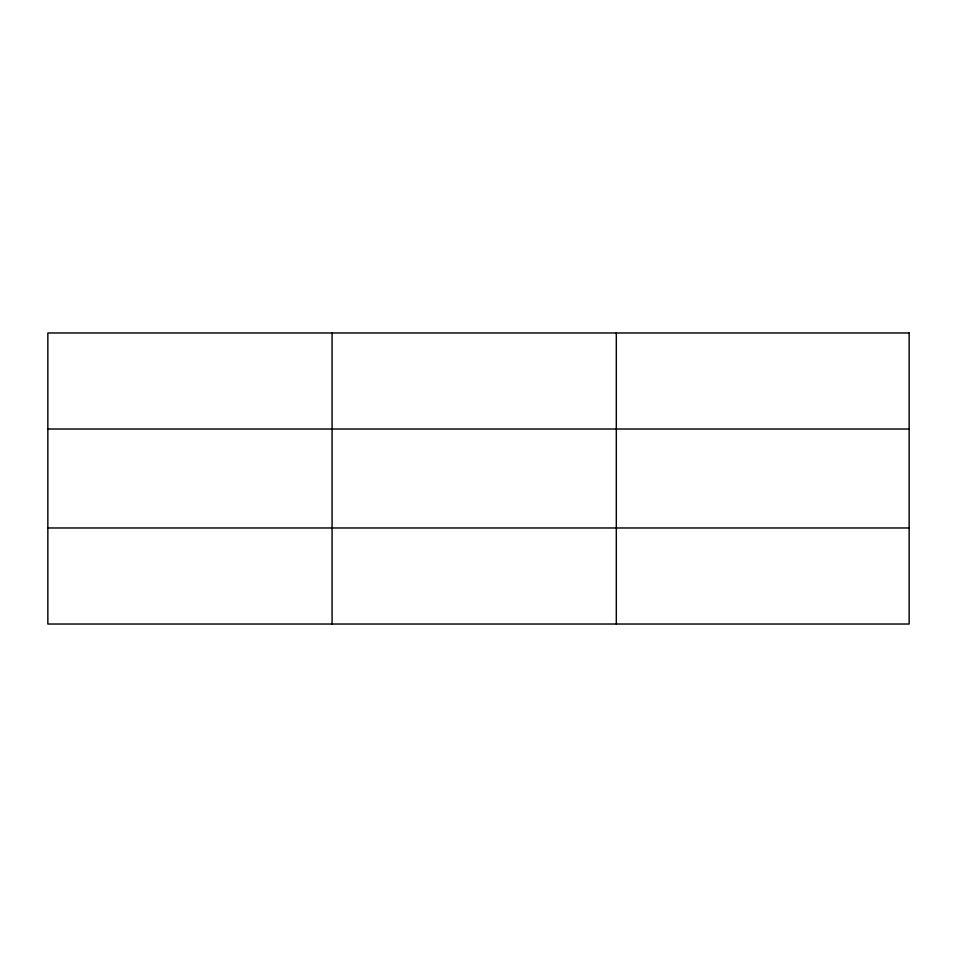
<?xml version="1.0" encoding="UTF-8"?>
<svg xmlns="http://www.w3.org/2000/svg" width="957" height="957" viewBox="0 0 957 957"><rect width="100%" height="100%" fill="white"/><g stroke="black" fill="none" stroke-linecap="round" stroke-linejoin="round"><path stroke-width="1.44" d="M332.079 624.024L332.079 332.976M616.308 624.024L616.308 332.976M47.85 429.023L909.15 429.023M47.85 527.977L909.15 527.977M909.15 332.976L909.15 624.024L47.85 624.024L47.85 332.976L909.15 332.976"/></g></svg>
